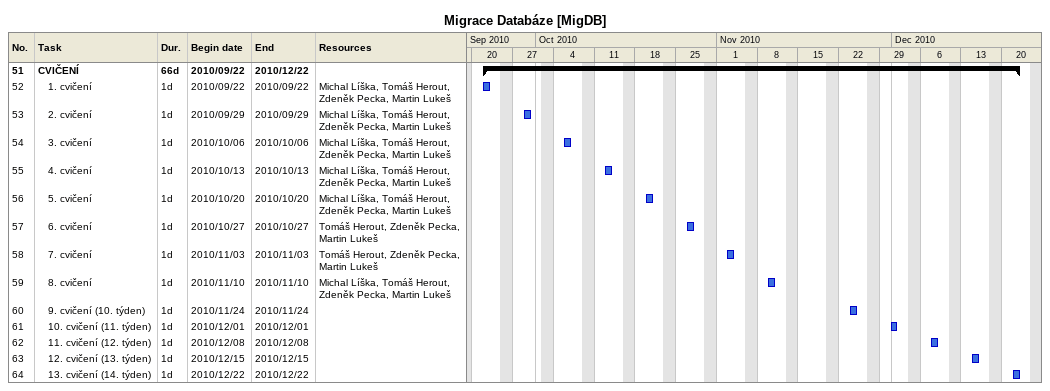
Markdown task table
Migrace Databáze [MigDB]

| ID | Level | Task | Duration | Start | Finish | Resources |
|---|---|---|---|---|---|---|
| 51 | 1 | **CVIČENÍ** | 66d | 2010-09-22 | 2010-12-22 |  |
| 52 | 2 | 1. cvičení | 1d | 2010-09-22 | 2010-09-22 | Michal Líška, Tomáš Herout, Zdeněk Pecka, Martin Lukeš |
| 53 | 2 | 2. cvičení | 1d | 2010-09-29 | 2010-09-29 | Michal Líška, Tomáš Herout, Zdeněk Pecka, Martin Lukeš |
| 54 | 2 | 3. cvičení | 1d | 2010-10-06 | 2010-10-06 | Michal Líška, Tomáš Herout, Zdeněk Pecka, Martin Lukeš |
| 55 | 2 | 4. cvičení | 1d | 2010-10-13 | 2010-10-13 | Michal Líška, Tomáš Herout, Zdeněk Pecka, Martin Lukeš |
| 56 | 2 | 5. cvičení | 1d | 2010-10-20 | 2010-10-20 | Michal Líška, Tomáš Herout, Zdeněk Pecka, Martin Lukeš |
| 57 | 2 | 6. cvičení | 1d | 2010-10-27 | 2010-10-27 | Tomáš Herout, Zdeněk Pecka, Martin Lukeš |
| 58 | 2 | 7. cvičení | 1d | 2010-11-03 | 2010-11-03 | Tomáš Herout, Zdeněk Pecka, Martin Lukeš |
| 59 | 2 | 8. cvičení | 1d | 2010-11-10 | 2010-11-10 | Michal Líška, Tomáš Herout, Zdeněk Pecka, Martin Lukeš |
| 60 | 2 | 9. cvičení (10. týden) | 1d | 2010-11-24 | 2010-11-24 |  |
| 61 | 2 | 10. cvičení (11. týden) | 1d | 2010-12-01 | 2010-12-01 |  |
| 62 | 2 | 11. cvičení (12. týden) | 1d | 2010-12-08 | 2010-12-08 |  |
| 63 | 2 | 12. cvičení (13. týden) | 1d | 2010-12-15 | 2010-12-15 |  |
| 64 | 2 | 13. cvičení (14. týden) | 1d | 2010-12-22 | 2010-12-22 |  |
